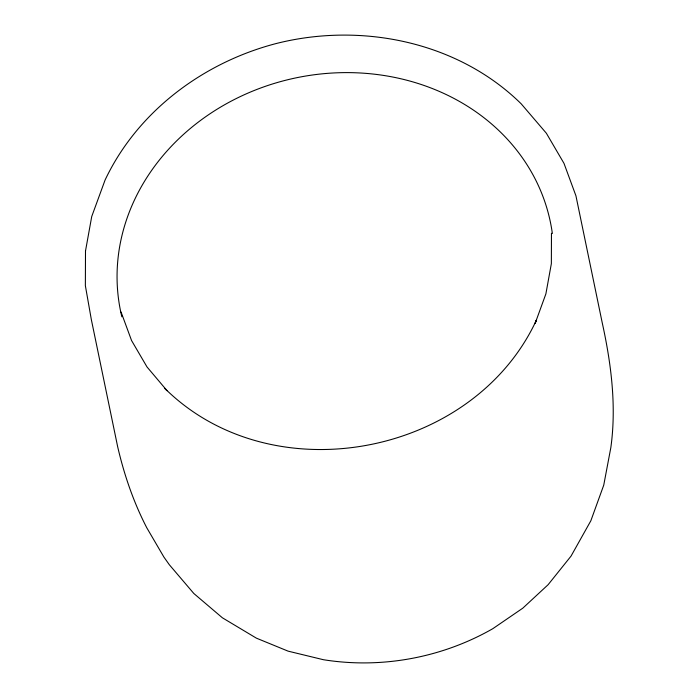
<?xml version="1.0" encoding="UTF-8"?>
<svg xmlns="http://www.w3.org/2000/svg" width="698" height="698" viewBox="0 0 698 698"><rect width="100%" height="100%" fill="white"/><g stroke="black" fill="none" stroke-linecap="round" stroke-linejoin="round"><path stroke-width="1.05" d="M551.464 233.219L551.359 263.635L545.88 293.902L535.183 323.279L536.334 320.303C472.921 456.553 272.115 494.524 164.78 388.376L167.084 390.714L147.025 366.974L131.564 340.537L121.077 312.067M121.853 316.796A219.469 192.875 -11.7 0 1 299.599 77.138A219.469 192.875 -11.7 0 1 552.354 233.533M85.496 251.018L85.365 285.691L91.351 319.667L117.63 446.572C124.087 474.614 133.562 502.272 146.807 527.828L163.925 557.1L169.326 564.734L193.835 593.501L222.383 617.791L256.375 638.147L288.1 651.147L323.375 659.706C381.352 669.016 441.913 657.83 492.858 628.654L522.819 608.15L548.122 584.697L571.025 556.123L590.848 520.769L603.744 485.145L610.837 447.584C616.631 405.887 611.178 363.536 602.217 322.72L575.937 195.815L563.984 163.358L546.36 133.231L521.197 103.828C457.757 41.4 360.979 22.022 276.033 43.573C203.293 62.541 137.506 111.375 105.066 180.067L91.726 216.52L85.496 251.018"/></g></svg>
